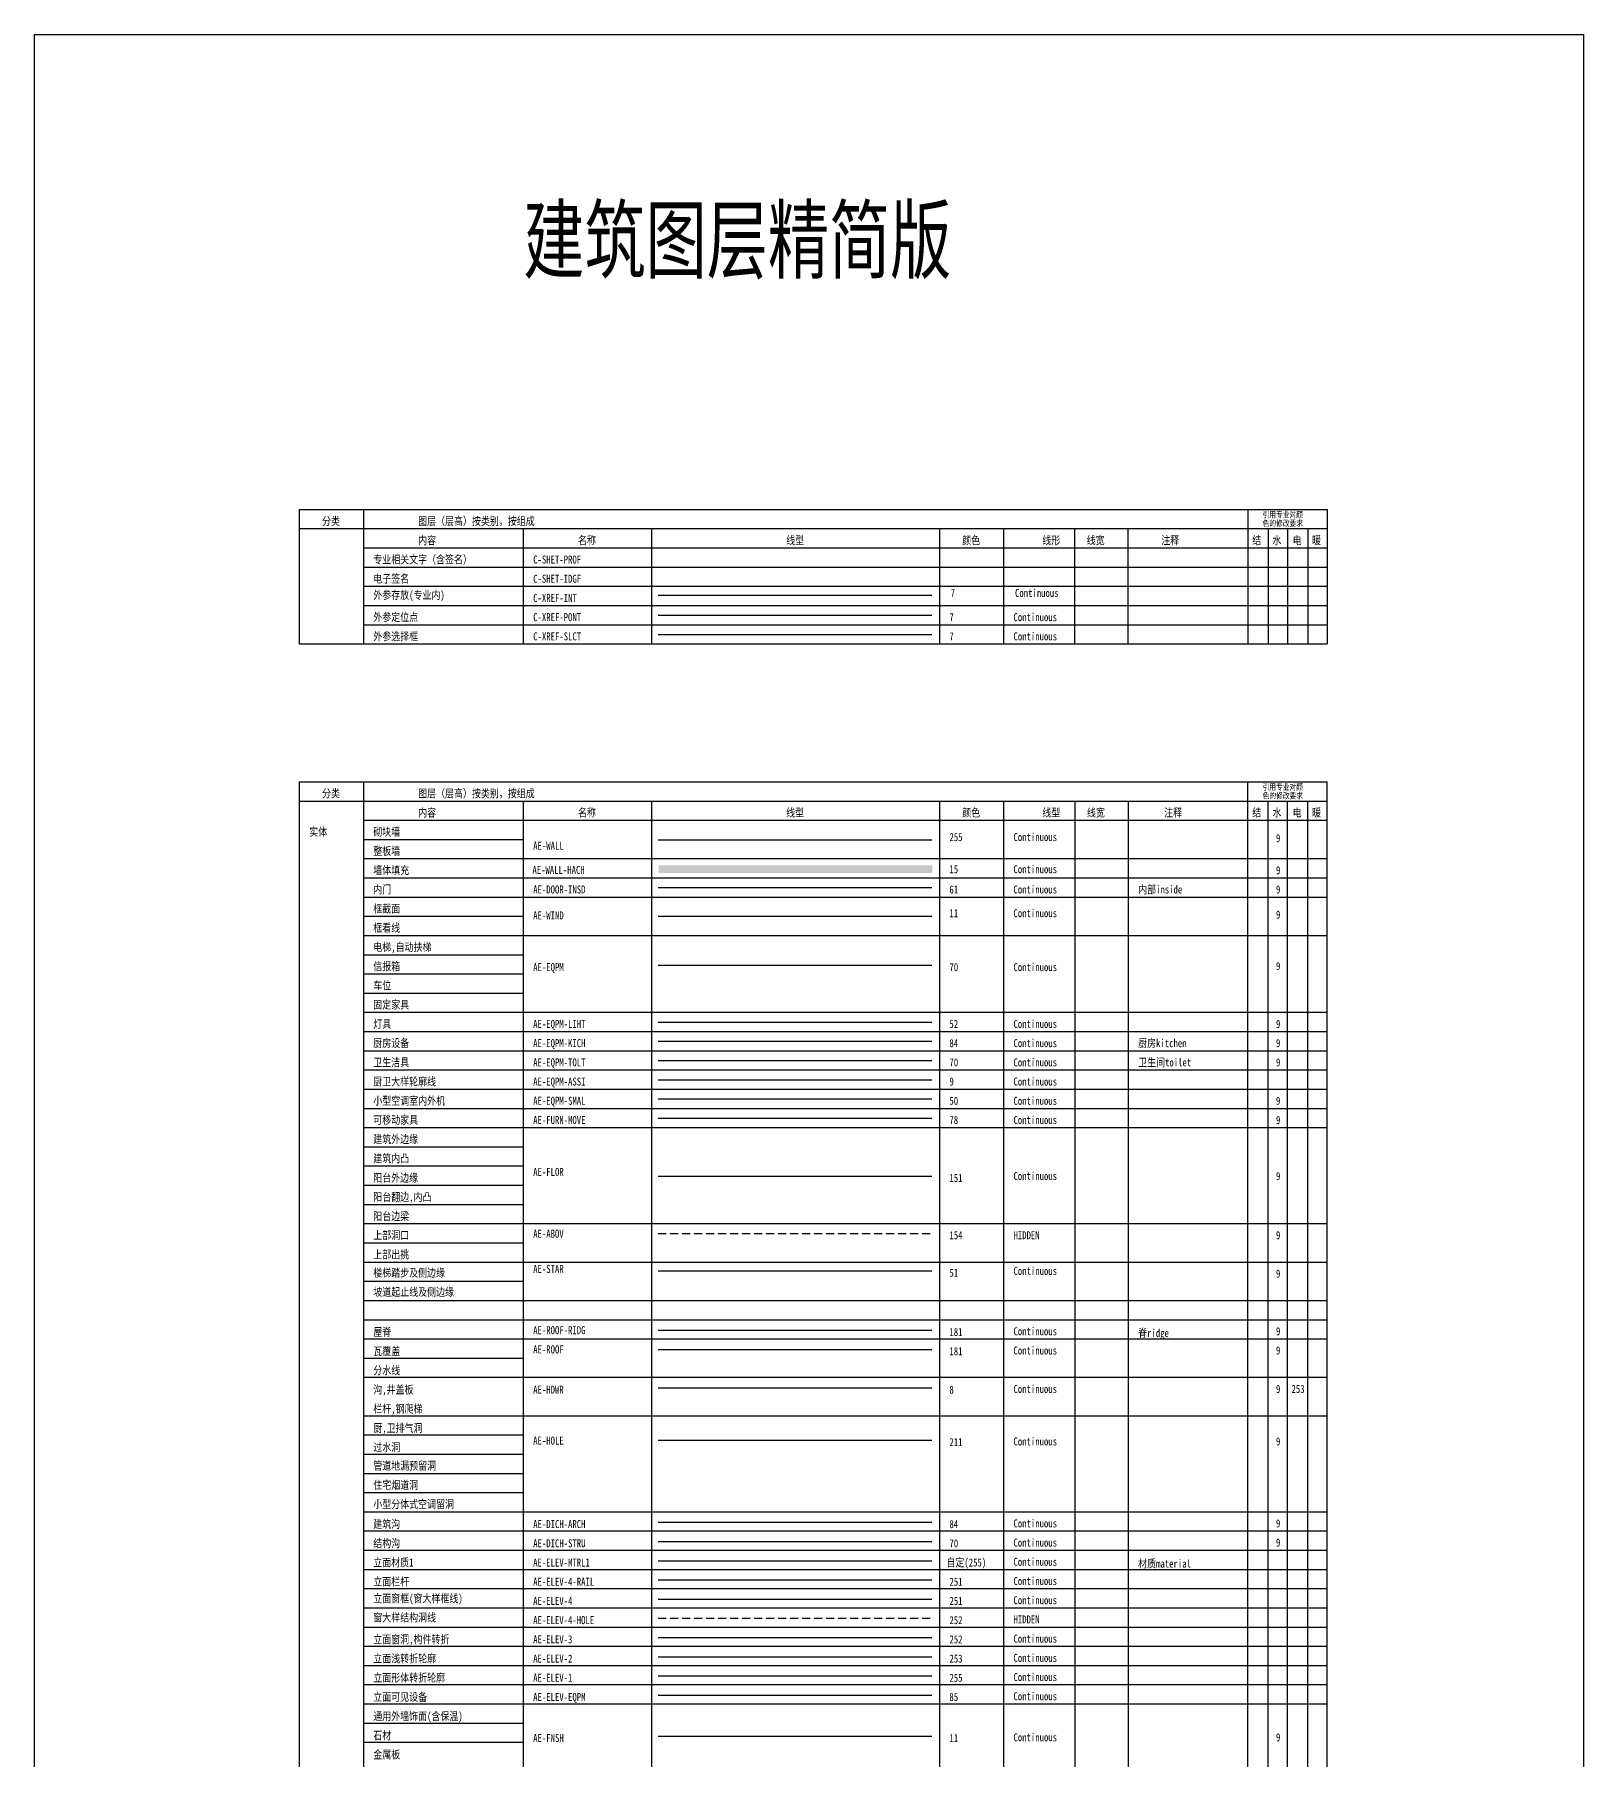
# Model space of a CAD drawing. Extents: x 517308145 to 518943416, y 3499250121 to 3500095483.
# Drawn here: x 517308145 to 517356522, y 3499304122 to 3499358032 of the extents above; entities that cross this region are included whole.
import ezdxf

# ---------------------------------------------------------------- set-up
doc = ezdxf.new("R2010")
doc.units = 0
doc.header["$LTSCALE"] = 1000
doc.header["$MEASUREMENT"] = 0
doc.linetypes.add('HIDDEN', pattern=[0.375, 0.25, -0.125])
doc.layers.get('DEFPOINTS').update_dxf_attribs({"color": 8, "linetype": 'CONTINUOUS'})
for name, color, linetype in [('AE-ABOV', 154, 'HIDDEN'), ('AE-DICH-ARCH', 84, 'CONTINUOUS'), ('AE-DICH-STRU', 70, 'CONTINUOUS'), ('AE-DOOR-INSD', 61, 'CONTINUOUS'), ('AE-ELEV-1', 255, 'CONTINUOUS'), ('AE-ELEV-2', 253, 'CONTINUOUS'), ('AE-ELEV-3', 252, 'CONTINUOUS'), ('AE-ELEV-4', 251, 'CONTINUOUS'), ('AE-ELEV-4-HOLE', 252, 'HIDDEN'), ('AE-ELEV-4-RAIL', 251, 'CONTINUOUS'), ('AE-ELEV-EQPM', 85, 'CONTINUOUS'), ('AE-ELEV-MTRL1', 7, 'CONTINUOUS'), ('AE-EQPM', 70, 'CONTINUOUS'), ('AE-EQPM-ASSI', 9, 'CONTINUOUS'), ('AE-EQPM-KICH', 84, 'CONTINUOUS'), ('AE-EQPM-LIHT', 52, 'CONTINUOUS'), ('AE-EQPM-SMAL', 50, 'CONTINUOUS'), ('AE-EQPM-TOLT', 70, 'CONTINUOUS'), ('AE-FLOR', 151, 'CONTINUOUS'), ('AE-FNSH', 11, 'CONTINUOUS'), ('AE-FURN-MOVE', 78, 'CONTINUOUS'), ('AE-HDWR', 8, 'CONTINUOUS'), ('AE-HOLE', 211, 'CONTINUOUS'), ('AE-ROOF', 181, 'CONTINUOUS'), ('AE-ROOF-RIDG', 181, 'CONTINUOUS'), ('AE-STAR', 51, 'CONTINUOUS'), ('AE-WALL', 255, 'CONTINUOUS'), ('AE-WALL-HACH', 15, 'CONTINUOUS'), ('AE-WIND', 11, 'CONTINUOUS'), ('C-XREF-INT', 7, 'CONTINUOUS')]:
    doc.layers.add(name, color=color, linetype=linetype)
doc.layers.add('C-XREF-PONT', color=7, linetype='CONTINUOUS', plot=False)
doc.layers.add('C-XREF-SLCT', color=7, linetype='CONTINUOUS', plot=False)
doc.styles.add('TH-STYLE1', font='', dxfattribs={"width": 0.7})
doc.styles.get('TH-STYLE1').set_extended_font_data('STFangsong')

msp = doc.modelspace()

# ---------------------------------------------------------------- linework, layer by layer
at = {"layer": 'AE-ABOV'}
msp.add_line((517327621, 3499320585), (517336173, 3499320585), dxfattribs=at)
at = {"layer": 'AE-DICH-ARCH'}
msp.add_line((517327621, 3499311563), (517336173, 3499311563), dxfattribs=at)
at = {"layer": 'AE-DICH-STRU'}
msp.add_line((517327621, 3499310963), (517336173, 3499310963), dxfattribs=at)
at = {"layer": 'AE-DOOR-INSD'}
msp.add_line((517327621, 3499331385), (517336173, 3499331385), dxfattribs=at)
at = {"layer": 'AE-ELEV-1'}
msp.add_line((517327621, 3499306763), (517336173, 3499306763), dxfattribs=at)
at = {"layer": 'AE-ELEV-2'}
msp.add_line((517327621, 3499307363), (517336173, 3499307363), dxfattribs=at)
at = {"layer": 'AE-ELEV-3'}
msp.add_line((517327621, 3499307963), (517336173, 3499307963), dxfattribs=at)
at = {"layer": 'AE-ELEV-4'}
msp.add_line((517327621, 3499309163), (517336173, 3499309163), dxfattribs=at)
at = {"layer": 'AE-ELEV-4-HOLE'}
msp.add_line((517327621, 3499308563), (517336173, 3499308563), dxfattribs=at)
at = {"layer": 'AE-ELEV-4-RAIL'}
msp.add_line((517327621, 3499309763), (517336173, 3499309763), dxfattribs=at)
at = {"layer": 'AE-ELEV-EQPM'}
msp.add_line((517327621, 3499306163), (517336173, 3499306163), dxfattribs=at)
at = {"layer": 'AE-ELEV-MTRL1'}
msp.add_line((517327621, 3499310363), (517336173, 3499310363), dxfattribs=at)
at = {"layer": 'AE-EQPM'}
msp.add_line((517327621, 3499328959), (517336173, 3499328959), dxfattribs=at)
at = {"layer": 'AE-EQPM-ASSI', "color": 9}
msp.add_line((517327621, 3499325385), (517336173, 3499325385), dxfattribs=at)
at = {"layer": 'AE-EQPM-KICH'}
msp.add_line((517327621, 3499326585), (517336173, 3499326585), dxfattribs=at)
at = {"layer": 'AE-EQPM-LIHT'}
msp.add_line((517327621, 3499327185), (517336173, 3499327185), dxfattribs=at)
at = {"layer": 'AE-EQPM-SMAL'}
msp.add_line((517327621, 3499324785), (517336173, 3499324785), dxfattribs=at)
at = {"layer": 'AE-EQPM-TOLT'}
msp.add_line((517327621, 3499325985), (517336173, 3499325985), dxfattribs=at)
at = {"layer": 'AE-FLOR'}
msp.add_line((517327621, 3499322375), (517336173, 3499322375), dxfattribs=at)
at = {"layer": 'AE-FNSH'}
msp.add_line((517327621, 3499304881), (517336173, 3499304881), dxfattribs=at)
at = {"layer": 'AE-FURN-MOVE'}
msp.add_line((517327621, 3499324185), (517336173, 3499324185), dxfattribs=at)
at = {"layer": 'AE-HDWR'}
msp.add_line((517327621, 3499315763), (517336173, 3499315763), dxfattribs=at)
at = {"layer": 'AE-HOLE'}
msp.add_line((517327621, 3499314123), (517336173, 3499314123), dxfattribs=at)
at = {"layer": 'AE-ROOF'}
msp.add_line((517327621, 3499316963), (517336173, 3499316963), dxfattribs=at)
at = {"layer": 'AE-ROOF-RIDG'}
msp.add_line((517327621, 3499317563), (517336173, 3499317563), dxfattribs=at)
at = {"layer": 'AE-STAR'}
msp.add_line((517327621, 3499319413), (517336173, 3499319413), dxfattribs=at)
at = {"layer": 'AE-WALL'}
msp.add_line((517327621, 3499332876), (517336173, 3499332876), dxfattribs=at)
at = {"layer": 'AE-WALL-HACH'}
msp.add_solid([(517327640, 3499332084), (517327640, 3499331844), (517336185, 3499332084), (517336185, 3499331844)], dxfattribs=at)
at = {"layer": 'AE-WIND'}
msp.add_line((517327621, 3499330496), (517336173, 3499330496), dxfattribs=at)
at = {"layer": 'C-XREF-INT'}
msp.add_line((517327621, 3499340521), (517336173, 3499340521), dxfattribs=at)
at = {"layer": 'C-XREF-PONT'}
msp.add_line((517327621, 3499339891), (517336173, 3499339891), dxfattribs=at)
at = {"layer": 'C-XREF-SLCT'}
msp.add_line((517327621, 3499339291), (517336173, 3499339291), dxfattribs=at)
at = {"layer": 'DEFPOINTS'}
for p, q in [((517316426, 3499338998), (517316426, 3499343198)), ((517316426, 3499343198), (517348516, 3499343198)), ((517318426, 3499338998), (517318426, 3499343198)), ((517346040, 3499343198), (517346040, 3499338998)), ((517348516, 3499343198), (517348516, 3499338998)), ((517316426, 3499342598), (517348516, 3499342598)), ((517323420, 3499338998), (517323420, 3499342598)), ((517327420, 3499338998), (517327420, 3499342598)), ((517336420, 3499338998), (517336420, 3499342598)), ((517338420, 3499338998), (517338420, 3499342598)), ((517340641, 3499338998), (517340641, 3499342598)), ((517342306, 3499338998), (517342306, 3499342598)), ((517346672, 3499342598), (517346672, 3499338998)), ((517347278, 3499342598), (517347278, 3499338998)), ((517347910, 3499342598), (517347910, 3499338998)), ((517318426, 3499341998), (517348516, 3499341998)), ((517318426, 3499341998), (517348516, 3499341998)), ((517318426, 3499341398), (517348516, 3499341398)), ((517318426, 3499340798), (517348516, 3499340798)), ((517318426, 3499340198), (517348516, 3499340198)), ((517318426, 3499339598), (517348516, 3499339598)), ((517318426, 3499339598), (517348516, 3499339598)), ((517316426, 3499338998), (517348516, 3499338998)), ((517316426, 3499334691), (517348516, 3499334691)), ((517316426, 3499285491), (517316426, 3499334691)), ((517318426, 3499285491), (517318426, 3499334691)), ((517346040, 3499285491), (517346040, 3499334691)), ((517348516, 3499285491), (517348516, 3499334691)), ((517316426, 3499334091), (517348516, 3499334091)), ((517323420, 3499285491), (517323420, 3499334091)), ((517327420, 3499285491), (517327420, 3499334091)), ((517336420, 3499285491), (517336420, 3499334091)), ((517338420, 3499285491), (517338420, 3499334091)), ((517340646, 3499285491), (517340646, 3499334091)), ((517342314, 3499285491), (517342314, 3499334091)), ((517346672, 3499285491), (517346672, 3499334091)), ((517347278, 3499285491), (517347278, 3499334091)), ((517347910, 3499285491), (517347910, 3499334091)), ((517318426, 3499333491), (517348516, 3499333491)), ((517318426, 3499333491), (517323420, 3499333491)), ((517318426, 3499332891), (517323420, 3499332891)), ((517318426, 3499332291), (517348516, 3499332291)), ((517318426, 3499331691), (517348516, 3499331691)), ((517318426, 3499331091), (517348516, 3499331091)), ((517318426, 3499330491), (517323420, 3499330491)), ((517318426, 3499330491), (517323420, 3499330491)), ((517318426, 3499329891), (517348516, 3499329891)), ((517318426, 3499329891), (517323420, 3499329891)), ((517318426, 3499329291), (517323420, 3499329291)), ((517318426, 3499328691), (517323420, 3499328691)), ((517318426, 3499328091), (517323420, 3499328091)), ((517318426, 3499327491), (517348516, 3499327491)), ((517318426, 3499326891), (517348516, 3499326891)), ((517318426, 3499326291), (517348516, 3499326291)), ((517318426, 3499325691), (517348516, 3499325691)), ((517318426, 3499325091), (517348516, 3499325091)), ((517318426, 3499324491), (517348516, 3499324491)), ((517318426, 3499323891), (517348516, 3499323891)), ((517318426, 3499323291), (517323420, 3499323291)), ((517318426, 3499323291), (517323420, 3499323291)), ((517318426, 3499323291), (517323420, 3499323291)), ((517318426, 3499322691), (517323420, 3499322691)), ((517318426, 3499322091), (517323420, 3499322091)), ((517318426, 3499321491), (517323420, 3499321491)), ((517318426, 3499320891), (517348516, 3499320891)), ((517318426, 3499320291), (517323420, 3499320291)), ((517318426, 3499319691), (517348516, 3499319691)), ((517318426, 3499319091), (517323420, 3499319091)), ((517318426, 3499318491), (517348516, 3499318491)), ((517318426, 3499317891), (517348516, 3499317891)), ((517318426, 3499317291), (517348516, 3499317291)), ((517318426, 3499316691), (517323420, 3499316691)), ((517318426, 3499316091), (517348516, 3499316091)), ((517318426, 3499314891), (517348516, 3499314891)), ((517318426, 3499314291), (517323420, 3499314291)), ((517318426, 3499313691), (517323420, 3499313691)), ((517318426, 3499313091), (517323420, 3499313091)), ((517318426, 3499312491), (517323420, 3499312491)), ((517318426, 3499311891), (517348516, 3499311891)), ((517318426, 3499311291), (517348516, 3499311291)), ((517318426, 3499310691), (517348516, 3499310691)), ((517318426, 3499310091), (517348516, 3499310091)), ((517318426, 3499309491), (517348516, 3499309491)), ((517318426, 3499308891), (517348516, 3499308891)), ((517318426, 3499308291), (517348516, 3499308291)), ((517318426, 3499307691), (517348516, 3499307691)), ((517318426, 3499307091), (517348516, 3499307091)), ((517318426, 3499306491), (517348516, 3499306491)), ((517318426, 3499305891), (517348516, 3499305891)), ((517327420, 3499305891), (517348516, 3499305891)), ((517318426, 3499305291), (517323420, 3499305291)), ((517318426, 3499304691), (517323420, 3499304691))]:
    msp.add_line(p, q, dxfattribs=at)
msp.add_lwpolyline([(517308145, 3499358032), (517356522, 3499358032), (517356522, 3499250121), (517308145, 3499250121)], close=True, dxfattribs=at)

# ---------------------------------------------------------------- texts
at = {"layer": 'AE-ABOV', "style": 'TH-STYLE1', "width": 0.8}
for s, p in [('上部洞口', (517318726, 3499320403)), ('AE-ABOV', (517323720, 3499320450)), ('154', (517336720, 3499320403)), ('HIDDEN', (517338720, 3499320403)), ('上部出挑', (517318726, 3499319803))]:
    msp.add_text(s, height=250, dxfattribs=at).set_placement(p)
at = {"layer": 'AE-DICH-ARCH', "style": 'TH-STYLE1', "width": 0.8}
for s, p in [('建筑沟', (517318726, 3499311381)), ('AE-DICH-ARCH', (517323720, 3499311381)), ('84', (517336720, 3499311381)), ('Continuous', (517338720, 3499311403))]:
    msp.add_text(s, height=250, dxfattribs=at).set_placement(p)
at = {"layer": 'AE-DICH-STRU', "style": 'TH-STYLE1', "width": 0.8}
for s, p in [('结构沟', (517318726, 3499310781)), ('Continuous', (517338720, 3499310803)), ('AE-DICH-STRU', (517323720, 3499310781)), ('70', (517336720, 3499310781))]:
    msp.add_text(s, height=250, dxfattribs=at).set_placement(p)
at = {"layer": 'AE-DOOR-INSD', "style": 'TH-STYLE1', "width": 0.8}
for s, p in [('内门', (517318726, 3499331203)), ('AE-DOOR-INSD', (517323720, 3499331203)), ('61', (517336720, 3499331203)), ('Continuous', (517338720, 3499331203)), ('内部inside', (517342614, 3499331203))]:
    msp.add_text(s, height=250, dxfattribs=at).set_placement(p)
at = {"layer": 'AE-ELEV-1', "style": 'TH-STYLE1', "width": 0.8}
for s, p in [('立面形体转折轮廓', (517318726, 3499306581)), ('AE-ELEV-1', (517323720, 3499306581)), ('255', (517336720, 3499306581)), ('Continuous', (517338720, 3499306603))]:
    msp.add_text(s, height=250, dxfattribs=at).set_placement(p)
at = {"layer": 'AE-ELEV-2', "style": 'TH-STYLE1', "width": 0.8}
for s, p in [('立面浅转折轮廓', (517318726, 3499307181)), ('AE-ELEV-2', (517323720, 3499307181)), ('253', (517336720, 3499307181)), ('Continuous', (517338720, 3499307203))]:
    msp.add_text(s, height=250, dxfattribs=at).set_placement(p)
at = {"layer": 'AE-ELEV-3', "style": 'TH-STYLE1', "width": 0.8}
for s, p in [('立面窗洞,构件转折', (517318726, 3499307781)), ('AE-ELEV-3', (517323720, 3499307781)), ('252', (517336720, 3499307781)), ('Continuous', (517338720, 3499307803))]:
    msp.add_text(s, height=250, dxfattribs=at).set_placement(p)
at = {"layer": 'AE-ELEV-4', "style": 'TH-STYLE1', "width": 0.8}
for s, p in [('立面窗框(窗大样框线)', (517318726, 3499309061)), ('AE-ELEV-4', (517323720, 3499308981)), ('251', (517336720, 3499308981)), ('Continuous', (517338720, 3499309003))]:
    msp.add_text(s, height=250, dxfattribs=at).set_placement(p)
at = {"layer": 'AE-ELEV-4-HOLE', "style": 'TH-STYLE1', "width": 0.8}
for s, p in [('窗大样结构洞线', (517318726, 3499308461)), ('AE-ELEV-4-HOLE', (517323720, 3499308381)), ('252', (517336720, 3499308381)), ('HIDDEN', (517338720, 3499308403))]:
    msp.add_text(s, height=250, dxfattribs=at).set_placement(p)
at = {"layer": 'AE-ELEV-4-RAIL', "style": 'TH-STYLE1', "width": 0.8}
for s, p in [('立面栏杆', (517318726, 3499309581)), ('AE-ELEV-4-RAIL', (517323720, 3499309581)), ('251', (517336720, 3499309581)), ('Continuous', (517338720, 3499309603))]:
    msp.add_text(s, height=250, dxfattribs=at).set_placement(p)
at = {"layer": 'AE-ELEV-EQPM', "style": 'TH-STYLE1', "width": 0.8}
for s, p in [('立面可见设备', (517318726, 3499305981)), ('AE-ELEV-EQPM', (517323720, 3499305981)), ('85', (517336720, 3499305981)), ('Continuous', (517338720, 3499306003))]:
    msp.add_text(s, height=250, dxfattribs=at).set_placement(p)
at = {"layer": 'AE-ELEV-MTRL1', "style": 'TH-STYLE1', "width": 0.8}
for s, p in [('立面材质1', (517318726, 3499310181)), ('AE-ELEV-MTRL1', (517323720, 3499310181)), ('自定(255)', (517336627, 3499310181)), ('Continuous', (517338720, 3499310203)), ('材质material', (517342614, 3499310147))]:
    msp.add_text(s, height=250, dxfattribs=at).set_placement(p)
at = {"layer": 'AE-EQPM', "style": 'TH-STYLE1', "width": 0.8}
for s, p in [('电梯,自动扶梯', (517318726, 3499329403)), ('信报箱', (517318726, 3499328803)), ('AE-EQPM', (517323720, 3499328777)), ('70', (517336720, 3499328777)), ('Continuous', (517338720, 3499328777)), ('车位', (517318726, 3499328203)), ('固定家具', (517318726, 3499327603))]:
    msp.add_text(s, height=250, dxfattribs=at).set_placement(p)
at = {"layer": 'AE-EQPM-ASSI', "color": 9, "style": 'TH-STYLE1', "width": 0.8}
for s, p in [('厨卫大样轮廓线', (517318726, 3499325203)), ('AE-EQPM-ASSI', (517323720, 3499325203)), ('9', (517336720, 3499325203)), ('Continuous', (517338720, 3499325203))]:
    msp.add_text(s, height=250, dxfattribs=at).set_placement(p)
at = {"layer": 'AE-EQPM-KICH', "style": 'TH-STYLE1', "width": 0.8}
for s, p in [('厨房设备', (517318726, 3499326403)), ('AE-EQPM-KICH', (517323720, 3499326403)), ('84', (517336720, 3499326403)), ('Continuous', (517338720, 3499326403)), ('厨房kitchen', (517342614, 3499326403))]:
    msp.add_text(s, height=250, dxfattribs=at).set_placement(p)
at = {"layer": 'AE-EQPM-LIHT', "style": 'TH-STYLE1', "width": 0.8}
for s, p in [('灯具', (517318726, 3499327003)), ('AE-EQPM-LIHT', (517323720, 3499327003)), ('52', (517336720, 3499327003)), ('Continuous', (517338720, 3499327003))]:
    msp.add_text(s, height=250, dxfattribs=at).set_placement(p)
at = {"layer": 'AE-EQPM-SMAL', "style": 'TH-STYLE1', "width": 0.8}
for s, p in [('小型空调室内外机', (517318726, 3499324603)), ('AE-EQPM-SMAL', (517323720, 3499324603)), ('50', (517336720, 3499324603)), ('Continuous', (517338720, 3499324603))]:
    msp.add_text(s, height=250, dxfattribs=at).set_placement(p)
at = {"layer": 'AE-EQPM-TOLT', "style": 'TH-STYLE1', "width": 0.8}
for s, p in [('卫生洁具', (517318726, 3499325803)), ('AE-EQPM-TOLT', (517323720, 3499325803)), ('70', (517336720, 3499325803)), ('Continuous', (517338720, 3499325803)), ('卫生间toilet', (517342614, 3499325803))]:
    msp.add_text(s, height=250, dxfattribs=at).set_placement(p)
at = {"layer": 'AE-FLOR', "style": 'TH-STYLE1', "width": 0.8}
for s, p in [('建筑外边缘', (517318726, 3499323403)), ('建筑内凸', (517318726, 3499322803)), ('阳台外边缘', (517318726, 3499322197)), ('AE-FLOR', (517323720, 3499322381)), ('151', (517336720, 3499322193)), ('Continuous', (517338720, 3499322254)), ('阳台翻边,内凸', (517318726, 3499321597)), ('阳台边梁', (517318726, 3499320997))]:
    msp.add_text(s, height=250, dxfattribs=at).set_placement(p)
at = {"layer": 'AE-FNSH', "style": 'TH-STYLE1', "width": 0.8}
for s, p in [('通用外墙饰面(含保温)', (517318726, 3499305381)), ('石材', (517318726, 3499304781)), ('AE-FNSH', (517323720, 3499304699)), ('11', (517336720, 3499304699)), ('Continuous', (517338720, 3499304721)), ('金属板', (517318726, 3499304181))]:
    msp.add_text(s, height=250, dxfattribs=at).set_placement(p)
at = {"layer": 'AE-FURN-MOVE', "style": 'TH-STYLE1', "width": 0.8}
for s, p in [('可移动家具', (517318726, 3499324003)), ('AE-FURN-MOVE', (517323720, 3499324003)), ('78', (517336720, 3499324003)), ('Continuous', (517338720, 3499324003))]:
    msp.add_text(s, height=250, dxfattribs=at).set_placement(p)
at = {"layer": 'AE-HDWR', "style": 'TH-STYLE1', "width": 0.8}
for s, p in [('沟,井盖板', (517318726, 3499315581)), ('AE-HDWR', (517323720, 3499315581)), ('8', (517336720, 3499315581)), ('Continuous', (517338720, 3499315603)), ('栏杆,钢爬梯', (517318726, 3499314981))]:
    msp.add_text(s, height=250, dxfattribs=at).set_placement(p)
at = {"layer": 'AE-HOLE', "style": 'TH-STYLE1', "width": 0.8}
for s, p in [('厨,卫排气洞', (517318726, 3499314381)), ('过水洞', (517318726, 3499313781)), ('AE-HOLE', (517323720, 3499313989)), ('211', (517336720, 3499313942)), ('Continuous', (517338720, 3499313963)), ('管道地漏预留洞', (517318726, 3499313203)), ('住宅烟道洞', (517318726, 3499312603)), ('小型分体式空调留洞', (517318726, 3499312003))]:
    msp.add_text(s, height=250, dxfattribs=at).set_placement(p)
at = {"layer": 'AE-ROOF', "style": 'TH-STYLE1', "width": 0.8}
for s, p in [('瓦覆盖', (517318726, 3499316781)), ('AE-ROOF', (517323720, 3499316838)), ('181', (517336720, 3499316781)), ('Continuous', (517338720, 3499316803)), ('分水线', (517318726, 3499316181))]:
    msp.add_text(s, height=250, dxfattribs=at).set_placement(p)
at = {"layer": 'AE-ROOF-RIDG', "style": 'TH-STYLE1', "width": 0.8}
for s, p in [('屋脊', (517318726, 3499317381)), ('AE-ROOF-RIDG', (517323720, 3499317438)), ('181', (517336720, 3499317381)), ('Continuous', (517338720, 3499317403)), ('脊ridge', (517342614, 3499317347))]:
    msp.add_text(s, height=250, dxfattribs=at).set_placement(p)
at = {"layer": 'AE-STAR', "style": 'TH-STYLE1', "width": 0.8}
for s, p in [('楼梯踏步及侧边缘', (517318726, 3499319231)), ('AE-STAR', (517323720, 3499319351)), ('51', (517336720, 3499319231)), ('Continuous', (517338720, 3499319288)), ('坡道起止线及侧边缘', (517318726, 3499318631))]:
    msp.add_text(s, height=250, dxfattribs=at).set_placement(p)
at = {"layer": 'AE-WALL', "style": 'TH-STYLE1', "width": 0.8}
for s, p in [('砌块墙', (517318726, 3499333003)), ('整板墙', (517318726, 3499332403)), ('AE-WALL', (517323720, 3499332568)), ('255', (517336720, 3499332840)), ('Continuous', (517338720, 3499332840))]:
    msp.add_text(s, height=250, dxfattribs=at).set_placement(p)
at = {"layer": 'AE-WALL-HACH', "style": 'TH-STYLE1', "width": 0.8}
for s, p in [('Continuous', (517338720, 3499331837)), ('墙体填充', (517318726, 3499331803)), ('AE-WALL-HACH', (517323695, 3499331815)), ('15', (517336720, 3499331837))]:
    msp.add_text(s, height=250, dxfattribs=at).set_placement(p)
at = {"layer": 'AE-WIND', "style": 'TH-STYLE1', "width": 0.8}
for s, p in [('框截面', (517318726, 3499330603)), ('AE-WIND', (517323720, 3499330394)), ('11', (517336720, 3499330462)), ('Continuous', (517338720, 3499330462)), ('框看线', (517318726, 3499330003))]:
    msp.add_text(s, height=250, dxfattribs=at).set_placement(p)
at = {"layer": 'C-XREF-INT', "style": 'TH-STYLE1', "width": 0.8}
for s, p in [('Continuous', (517338768, 3499340464)), ('外参存放(专业内)', (517318726, 3499340401)), ('C-XREF-INT', (517323720, 3499340309)), ('7', (517336759, 3499340464))]:
    msp.add_text(s, height=250, dxfattribs=at).set_placement(p)
at = {"layer": 'C-XREF-PONT', "style": 'TH-STYLE1', "width": 0.8}
for s, p in [('外参定位点', (517318726, 3499339709)), ('C-XREF-PONT', (517323720, 3499339709)), ('7', (517336720, 3499339709)), ('Continuous', (517338720, 3499339709))]:
    msp.add_text(s, height=250, dxfattribs=at).set_placement(p)
at = {"layer": 'C-XREF-SLCT', "style": 'TH-STYLE1', "width": 0.8}
for s, p in [('外参选择框', (517318726, 3499339109)), ('C-XREF-SLCT', (517323720, 3499339109)), ('7', (517336720, 3499339109)), ('Continuous', (517338720, 3499339109))]:
    msp.add_text(s, height=250, dxfattribs=at).set_placement(p)
at = {"layer": 'DEFPOINTS', "style": 'TH-STYLE1'}
for s, height, width, p in [('建筑图层精简版', 2000, 0.7, (517323411, 3499350620)), ('分类', 250, 0.8, (517317126, 3499342709)), ('图层（层高）按类别，按组成', 250, 0.8, (517320126, 3499342709)), ('色的修改要求', 187.5, 0.8, (517346501, 3499342673)), ('引用专业对颜', 187.5, 0.8, (517346501, 3499342944)), ('内容', 250, 0.8, (517320126, 3499342109)), ('名称', 250, 0.8, (517325120, 3499342109)), ('线型', 250, 0.8, (517331620, 3499342109)), ('颜色', 250, 0.8, (517337120, 3499342109)), ('线形', 250, 0.8, (517339620, 3499342109)), ('线宽', 250, 0.8, (517341006, 3499342109)), ('注释', 250, 0.8, (517343335, 3499342109)), ('结', 250, 0.8, (517346177, 3499342109)), ('水', 250, 0.8, (517346809, 3499342109)), ('电', 250, 0.8, (517347440, 3499342109)), ('暖', 250, 0.8, (517348047, 3499342109)), ('专业相关文字（含签名）', 250, 0.8, (517318726, 3499341509)), ('C-SHET-PROF', 250, 0.8, (517323720, 3499341509)), ('电子签名', 250, 0.8, (517318726, 3499340909)), ('C-SHET-IDGF', 250, 0.8, (517323720, 3499340909)), ('分类', 250, 0.8, (517317126, 3499334203)), ('图层（层高）按类别，按组成', 250, 0.8, (517320126, 3499334203)), ('色的修改要求', 187.5, 0.8, (517346501, 3499334166)), ('引用专业对颜', 187.5, 0.8, (517346501, 3499334437)), ('内容', 250, 0.8, (517320126, 3499333603)), ('名称', 250, 0.8, (517325120, 3499333603)), ('线型', 250, 0.8, (517331620, 3499333603)), ('颜色', 250, 0.8, (517337120, 3499333603)), ('线型', 250, 0.8, (517339620, 3499333603)), ('线宽', 250, 0.8, (517341014, 3499333603)), ('注释', 250, 0.8, (517343424, 3499333603)), ('结', 250, 0.8, (517346177, 3499333603)), ('水', 250, 0.8, (517346809, 3499333603)), ('电', 250, 0.8, (517347440, 3499333603)), ('暖', 250, 0.8, (517348047, 3499333603)), ('实体', 250, 0.8, (517316726, 3499333003)), ('9', 250, 0.8, (517346919, 3499332806)), ('9', 250, 0.8, (517346919, 3499331803)), ('9', 250, 0.8, (517346919, 3499331203)), ('9', 250, 0.8, (517346919, 3499330417)), ('9', 250, 0.8, (517346919, 3499328809)), ('9', 250, 0.8, (517346919, 3499327003)), ('9', 250, 0.8, (517346919, 3499326403)), ('9', 250, 0.8, (517346919, 3499325803)), ('9', 250, 0.8, (517346919, 3499324603)), ('9', 250, 0.8, (517346919, 3499324003)), ('9', 250, 0.8, (517346919, 3499322250)), ('9', 250, 0.8, (517346919, 3499320403)), ('9', 250, 0.8, (517346919, 3499319203)), ('9', 250, 0.8, (517346919, 3499317403)), ('9', 250, 0.8, (517346919, 3499316803)), ('9', 250, 0.8, (517346919, 3499315603)), ('253', 250, 0.8, (517347404, 3499315603)), ('9', 250, 0.8, (517346919, 3499313963)), ('9', 250, 0.8, (517346919, 3499311403)), ('9', 250, 0.8, (517346919, 3499310803)), ('9', 250, 0.8, (517346919, 3499304721))]:
    msp.add_text(s, height=height, dxfattribs=dict(at, width=width)).set_placement(p)

doc.saveas('drawing.dxf')
